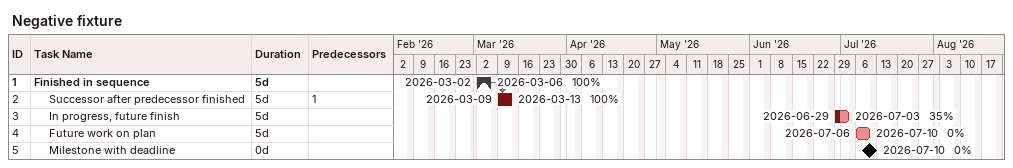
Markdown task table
Negative fixture

| ID | Level | Task | Duration | Start | Finish | Predecessors | % complete |
|---|---|---|---|---|---|---|---|
| 1 | 1 | **Finished in sequence** | 5d | 2026-03-02 | 2026-03-06 |  | 100 |
| 2 | 2 | Successor after predecessor finished | 5d | 2026-03-09 | 2026-03-13 | 1 | 100 |
| 3 | 2 | In progress, future finish | 5d | 2026-06-29 | 2026-07-03 |  | 35 |
| 4 | 2 | Future work on plan | 5d | 2026-07-06 | 2026-07-10 |  | 0 |
| 5 | 2 | Milestone with deadline | 0d | 2026-07-10 | 2026-07-10 |  | 0 |
